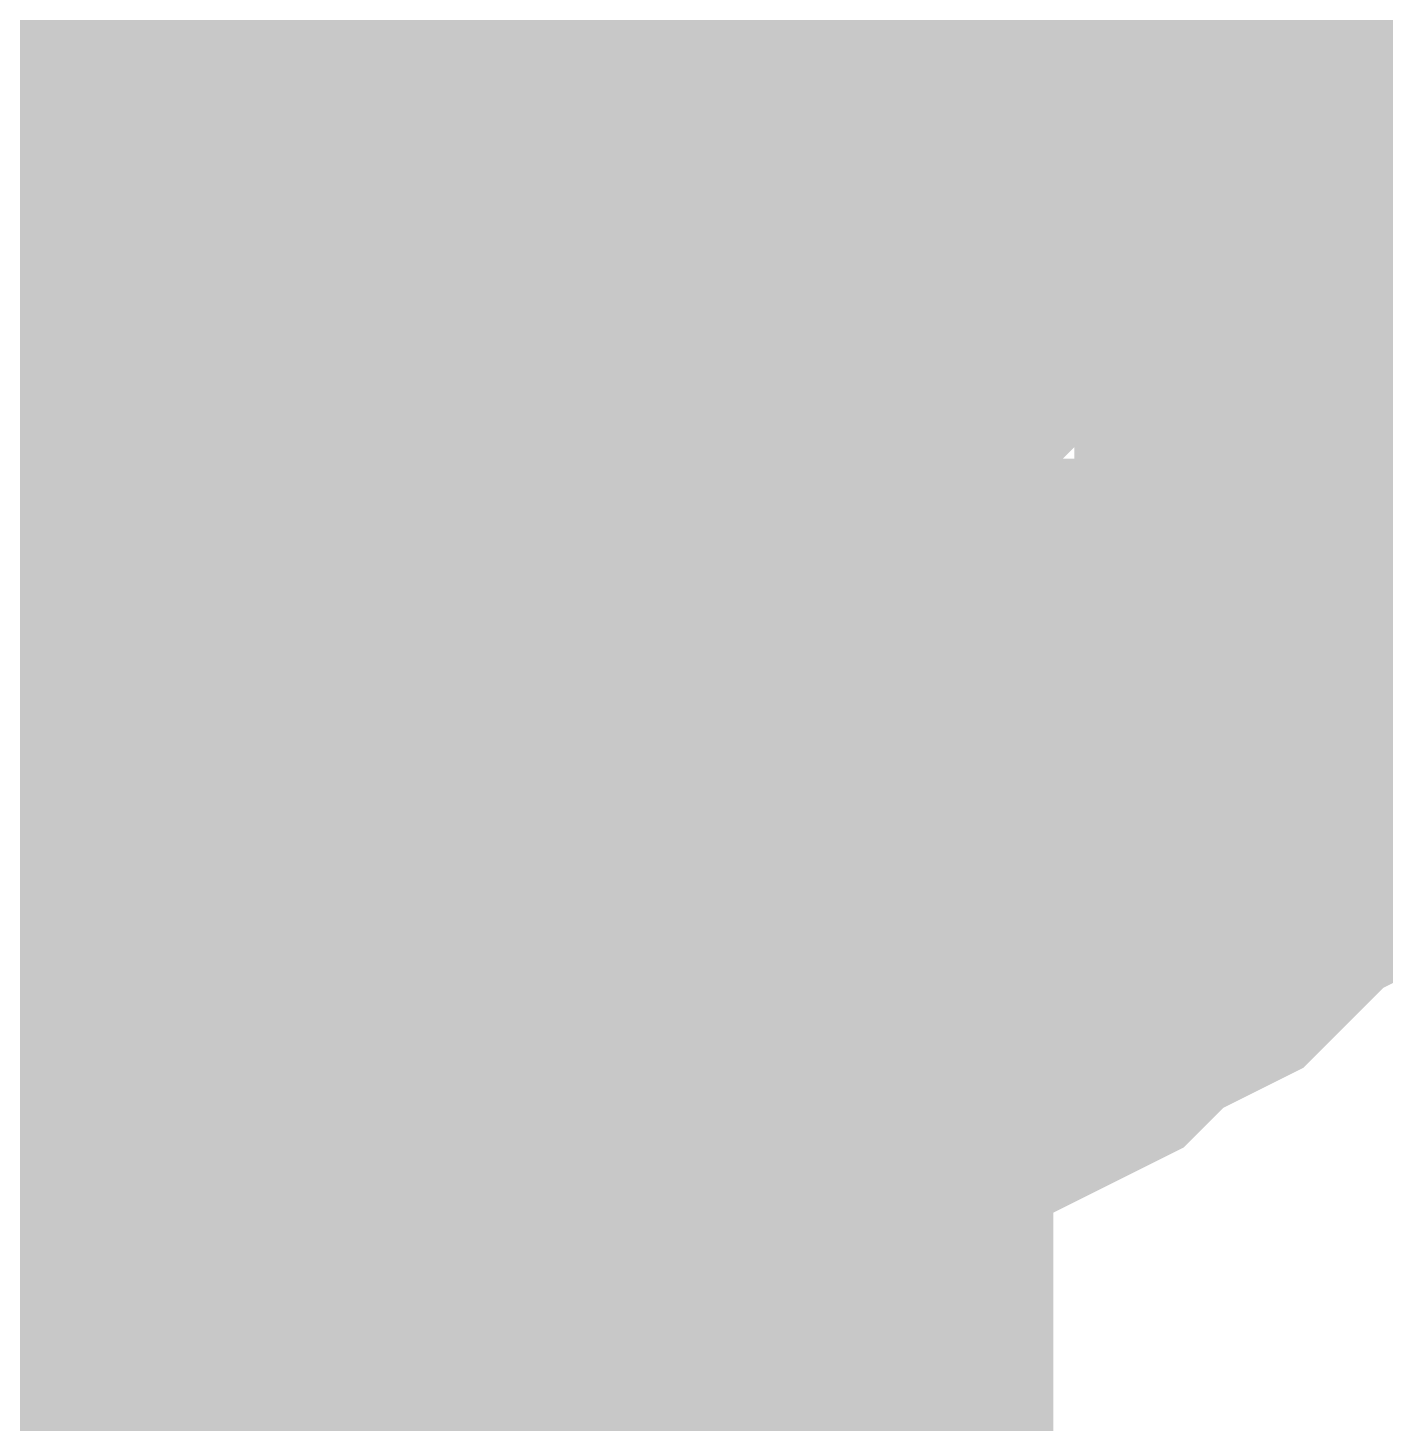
# Model space of a CAD drawing. Header units: inches. Extents: x 0 to 841, y 0 to 594.
# Drawn here: x 607.303 to 608.068, y 519.045 to 519.831 of the extents above; entities that cross this region are included whole.
import ezdxf

# ---------------------------------------------------------------- set-up
doc = ezdxf.new("R2010")
doc.units = ezdxf.units.IN
doc.layers.add('Sheet', color=255, linetype='Continuous')

msp = doc.modelspace()

# ---------------------------------------------------------------- linework, layer by layer
at = {"layer": 'Sheet'}
for points in [[(607.50617, 525.49955, 0.7493, 0.7493, 0), (607.50617, 519.99705, 0.7493, 0.7493, 0)], [(570.00163, 512.49569, 0.7493, 0.7493, 0), (587.49626, 512.49569, 0.7493, 0.7493, 0), (587.49626, 519.99705, 0.7493, 0.7493, 0), (607.50617, 519.99705, 0.7493, 0.7493, 0)], [(607.50617, 519.99705, 0.7493, 0.7493, 0), (607.50617, 514.49456, 0.7493, 0.7493, 0)], [(607.50617, 519.99705, 0.7493, 0.7493, 0), (607.50617, 519.99705, 0.7493, 0.7493, 0), (612.4918, 519.99705, 0.7493, 0.7493, 0)], [(607.50617, 514.98866, 0.29972, 0.29972, 0), (607.50617, 519.99705, 0.29972, 0.29972, 0)], [(608.00024, 519.99705, 0.29972, 0.29972, 0), (608.00024, 519.97459, 0.29972, 0.29972, 0), (608.00024, 519.95213, 0.29972, 0.29972, 0), (608.00024, 519.90721, 0.29972, 0.29972, 0), (608.00024, 519.88476, 0.29972, 0.29972, 0), (607.97778, 519.8623, 0.29972, 0.29972, 0), (607.97778, 519.83984, 0.29972, 0.29972, 0), (607.97778, 519.81738, 0.29972, 0.29972, 0), (607.95532, 519.79492, 0.29972, 0.29972, 0), (607.95532, 519.77246, 0.29972, 0.29972, 0), (607.93287, 519.75, 0.29972, 0.29972, 0), (607.93287, 519.72754, 0.29972, 0.29972, 0), (607.91041, 519.70508, 0.29972, 0.29972, 0), (607.91041, 519.68262, 0.29972, 0.29972, 0), (607.88795, 519.66016, 0.29972, 0.29972, 0), (607.86549, 519.6377, 0.29972, 0.29972, 0), (607.84304, 519.6377, 0.29972, 0.29972, 0), (607.84304, 519.61525, 0.29972, 0.29972, 0), (607.82058, 519.59279, 0.29972, 0.29972, 0), (607.79812, 519.57033, 0.29972, 0.29972, 0), (607.77566, 519.57033, 0.29972, 0.29972, 0), (607.7532, 519.54787, 0.29972, 0.29972, 0), (607.73075, 519.54787, 0.29972, 0.29972, 0), (607.70829, 519.52541, 0.29972, 0.29972, 0), (607.70829, 519.52541, 0.29972, 0.29972, 0), (607.68583, 519.50295, 0.29972, 0.29972, 0), (607.64092, 519.50295, 0.29972, 0.29972, 0), (607.61846, 519.50295, 0.29972, 0.29972, 0), (607.596, 519.48049, 0.29972, 0.29972, 0), (607.57354, 519.48049, 0.29972, 0.29972, 0), (607.55108, 519.48049, 0.29972, 0.29972, 0), (607.52863, 519.48049, 0.29972, 0.29972, 0), (607.50617, 519.48049, 0.29972, 0.29972, 0)], [(608.00024, 519.99705, 0.29972, 0.29972, 0), (608.00024, 519.97459, 0.29972, 0.29972, 0), (608.00024, 519.95213, 0.29972, 0.29972, 0), (608.00024, 519.90721, 0.29972, 0.29972, 0), (608.00024, 519.88476, 0.29972, 0.29972, 0), (607.97778, 519.8623, 0.29972, 0.29972, 0), (607.97778, 519.83984, 0.29972, 0.29972, 0), (607.97778, 519.81738, 0.29972, 0.29972, 0), (607.95532, 519.79492, 0.29972, 0.29972, 0), (607.95532, 519.77246, 0.29972, 0.29972, 0), (607.93287, 519.75, 0.29972, 0.29972, 0), (607.93287, 519.72754, 0.29972, 0.29972, 0), (607.91041, 519.70508, 0.29972, 0.29972, 0), (607.91041, 519.68262, 0.29972, 0.29972, 0), (607.88795, 519.66016, 0.29972, 0.29972, 0), (607.86549, 519.6377, 0.29972, 0.29972, 0), (607.84304, 519.6377, 0.29972, 0.29972, 0), (607.84304, 519.61525, 0.29972, 0.29972, 0), (607.82058, 519.59279, 0.29972, 0.29972, 0), (607.79812, 519.57033, 0.29972, 0.29972, 0), (607.77566, 519.57033, 0.29972, 0.29972, 0), (607.7532, 519.54787, 0.29972, 0.29972, 0), (607.73075, 519.54787, 0.29972, 0.29972, 0), (607.70829, 519.52541, 0.29972, 0.29972, 0), (607.70829, 519.52541, 0.29972, 0.29972, 0), (607.68583, 519.50295, 0.29972, 0.29972, 0), (607.64092, 519.50295, 0.29972, 0.29972, 0), (607.61846, 519.50295, 0.29972, 0.29972, 0), (607.596, 519.48049, 0.29972, 0.29972, 0), (607.57354, 519.48049, 0.29972, 0.29972, 0), (607.55108, 519.48049, 0.29972, 0.29972, 0), (607.52863, 519.48049, 0.29972, 0.29972, 0), (607.50617, 519.48049, 0.29972, 0.29972, 0)], [(608.00024, 519.99705, 0.29972, 0.29972, 0), (608.00024, 519.97459, 0.29972, 0.29972, 0), (608.00024, 519.95213, 0.29972, 0.29972, 0), (608.00024, 519.90721, 0.29972, 0.29972, 0), (608.00024, 519.88476, 0.29972, 0.29972, 0), (607.97778, 519.8623, 0.29972, 0.29972, 0), (607.97778, 519.83984, 0.29972, 0.29972, 0), (607.97778, 519.81738, 0.29972, 0.29972, 0), (607.95532, 519.79492, 0.29972, 0.29972, 0), (607.95532, 519.77246, 0.29972, 0.29972, 0), (607.93287, 519.75, 0.29972, 0.29972, 0), (607.93287, 519.72754, 0.29972, 0.29972, 0), (607.91041, 519.70508, 0.29972, 0.29972, 0), (607.91041, 519.68262, 0.29972, 0.29972, 0), (607.88795, 519.66016, 0.29972, 0.29972, 0), (607.86549, 519.6377, 0.29972, 0.29972, 0), (607.84304, 519.6377, 0.29972, 0.29972, 0), (607.84304, 519.61525, 0.29972, 0.29972, 0), (607.82058, 519.59279, 0.29972, 0.29972, 0), (607.79812, 519.57033, 0.29972, 0.29972, 0), (607.77566, 519.57033, 0.29972, 0.29972, 0), (607.7532, 519.54787, 0.29972, 0.29972, 0), (607.73075, 519.54787, 0.29972, 0.29972, 0), (607.70829, 519.52541, 0.29972, 0.29972, 0), (607.70829, 519.52541, 0.29972, 0.29972, 0), (607.68583, 519.50295, 0.29972, 0.29972, 0), (607.64092, 519.50295, 0.29972, 0.29972, 0), (607.61846, 519.50295, 0.29972, 0.29972, 0), (607.596, 519.48049, 0.29972, 0.29972, 0), (607.57354, 519.48049, 0.29972, 0.29972, 0), (607.55108, 519.48049, 0.29972, 0.29972, 0), (607.52863, 519.48049, 0.29972, 0.29972, 0), (607.50617, 519.48049, 0.29972, 0.29972, 0)], [(608.00024, 519.99705, 0.29972, 0.29972, 0), (608.00024, 519.97459, 0.29972, 0.29972, 0), (608.00024, 519.95213, 0.29972, 0.29972, 0), (608.00024, 519.90721, 0.29972, 0.29972, 0), (608.00024, 519.88476, 0.29972, 0.29972, 0), (607.97778, 519.8623, 0.29972, 0.29972, 0), (607.97778, 519.83984, 0.29972, 0.29972, 0), (607.97778, 519.81738, 0.29972, 0.29972, 0), (607.95532, 519.79492, 0.29972, 0.29972, 0), (607.95532, 519.77246, 0.29972, 0.29972, 0), (607.93287, 519.75, 0.29972, 0.29972, 0), (607.93287, 519.72754, 0.29972, 0.29972, 0), (607.91041, 519.70508, 0.29972, 0.29972, 0), (607.91041, 519.68262, 0.29972, 0.29972, 0), (607.88795, 519.66016, 0.29972, 0.29972, 0), (607.86549, 519.6377, 0.29972, 0.29972, 0), (607.84304, 519.6377, 0.29972, 0.29972, 0), (607.84304, 519.61525, 0.29972, 0.29972, 0), (607.82058, 519.59279, 0.29972, 0.29972, 0), (607.79812, 519.57033, 0.29972, 0.29972, 0), (607.77566, 519.57033, 0.29972, 0.29972, 0), (607.7532, 519.54787, 0.29972, 0.29972, 0), (607.73075, 519.54787, 0.29972, 0.29972, 0), (607.70829, 519.52541, 0.29972, 0.29972, 0), (607.70829, 519.52541, 0.29972, 0.29972, 0), (607.68583, 519.50295, 0.29972, 0.29972, 0), (607.64092, 519.50295, 0.29972, 0.29972, 0), (607.61846, 519.50295, 0.29972, 0.29972, 0), (607.596, 519.48049, 0.29972, 0.29972, 0), (607.57354, 519.48049, 0.29972, 0.29972, 0), (607.55108, 519.48049, 0.29972, 0.29972, 0), (607.52863, 519.48049, 0.29972, 0.29972, 0), (607.50617, 519.48049, 0.29972, 0.29972, 0)], [(608.00024, 519.88476, 0.09906, 0.09906, 0), (607.97778, 519.8623, 0.09906, 0.09906, 0), (607.97778, 519.83984, 0.09906, 0.09906, 0), (607.97778, 519.81738, 0.09906, 0.09906, 0), (607.95532, 519.79492, 0.09906, 0.09906, 0), (607.95532, 519.77246, 0.09906, 0.09906, 0), (607.93287, 519.75, 0.09906, 0.09906, 0), (607.93287, 519.72754, 0.09906, 0.09906, 0), (607.91041, 519.70508, 0.09906, 0.09906, 0), (607.91041, 519.68262, 0.09906, 0.09906, 0), (607.88795, 519.66016, 0.09906, 0.09906, 0), (607.86549, 519.6377, 0.09906, 0.09906, 0), (607.84304, 519.6377, 0.09906, 0.09906, 0), (607.84304, 519.61525, 0.09906, 0.09906, 0), (607.82058, 519.59279, 0.09906, 0.09906, 0), (607.79812, 519.57033, 0.09906, 0.09906, 0), (607.77566, 519.57033, 0.09906, 0.09906, 0), (607.7532, 519.54787, 0.09906, 0.09906, 0), (607.73075, 519.54787, 0.09906, 0.09906, 0), (607.70829, 519.52541, 0.09906, 0.09906, 0), (607.70829, 519.52541, 0.09906, 0.09906, 0), (607.68583, 519.50295, 0.09906, 0.09906, 0), (607.64092, 519.50295, 0.09906, 0.09906, 0), (607.61846, 519.50295, 0.09906, 0.09906, 0), (607.596, 519.48049, 0.09906, 0.09906, 0), (607.57354, 519.48049, 0.09906, 0.09906, 0), (607.55108, 519.48049, 0.09906, 0.09906, 0), (607.52863, 519.48049, 0.09906, 0.09906, 0), (607.50617, 519.48049, 0.09906, 0.09906, 0)], [(608.00024, 519.88476, 0.09906, 0.09906, 0), (607.97778, 519.8623, 0.09906, 0.09906, 0), (607.97778, 519.83984, 0.09906, 0.09906, 0), (607.97778, 519.81738, 0.09906, 0.09906, 0), (607.95532, 519.79492, 0.09906, 0.09906, 0), (607.95532, 519.77246, 0.09906, 0.09906, 0), (607.93287, 519.75, 0.09906, 0.09906, 0), (607.93287, 519.72754, 0.09906, 0.09906, 0), (607.91041, 519.70508, 0.09906, 0.09906, 0), (607.91041, 519.68262, 0.09906, 0.09906, 0), (607.88795, 519.66016, 0.09906, 0.09906, 0), (607.86549, 519.6377, 0.09906, 0.09906, 0), (607.84304, 519.6377, 0.09906, 0.09906, 0), (607.84304, 519.61525, 0.09906, 0.09906, 0), (607.82058, 519.59279, 0.09906, 0.09906, 0), (607.79812, 519.57033, 0.09906, 0.09906, 0), (607.77566, 519.57033, 0.09906, 0.09906, 0), (607.7532, 519.54787, 0.09906, 0.09906, 0), (607.73075, 519.54787, 0.09906, 0.09906, 0), (607.70829, 519.52541, 0.09906, 0.09906, 0), (607.70829, 519.52541, 0.09906, 0.09906, 0), (607.68583, 519.50295, 0.09906, 0.09906, 0), (607.64092, 519.50295, 0.09906, 0.09906, 0), (607.61846, 519.50295, 0.09906, 0.09906, 0), (607.596, 519.48049, 0.09906, 0.09906, 0), (607.57354, 519.48049, 0.09906, 0.09906, 0), (607.55108, 519.48049, 0.09906, 0.09906, 0), (607.52863, 519.48049, 0.09906, 0.09906, 0), (607.50617, 519.48049, 0.09906, 0.09906, 0)], [(608.00024, 519.88476, 0.09906, 0.09906, 0), (607.97778, 519.8623, 0.09906, 0.09906, 0), (607.97778, 519.83984, 0.09906, 0.09906, 0), (607.97778, 519.81738, 0.09906, 0.09906, 0), (607.95532, 519.79492, 0.09906, 0.09906, 0), (607.95532, 519.77246, 0.09906, 0.09906, 0), (607.93287, 519.75, 0.09906, 0.09906, 0), (607.93287, 519.72754, 0.09906, 0.09906, 0), (607.91041, 519.70508, 0.09906, 0.09906, 0), (607.91041, 519.68262, 0.09906, 0.09906, 0), (607.88795, 519.66016, 0.09906, 0.09906, 0), (607.86549, 519.6377, 0.09906, 0.09906, 0), (607.84304, 519.6377, 0.09906, 0.09906, 0), (607.84304, 519.61525, 0.09906, 0.09906, 0), (607.82058, 519.59279, 0.09906, 0.09906, 0), (607.79812, 519.57033, 0.09906, 0.09906, 0), (607.77566, 519.57033, 0.09906, 0.09906, 0), (607.7532, 519.54787, 0.09906, 0.09906, 0), (607.73075, 519.54787, 0.09906, 0.09906, 0), (607.70829, 519.52541, 0.09906, 0.09906, 0), (607.70829, 519.52541, 0.09906, 0.09906, 0), (607.68583, 519.50295, 0.09906, 0.09906, 0), (607.64092, 519.50295, 0.09906, 0.09906, 0), (607.61846, 519.50295, 0.09906, 0.09906, 0), (607.596, 519.48049, 0.09906, 0.09906, 0), (607.57354, 519.48049, 0.09906, 0.09906, 0), (607.55108, 519.48049, 0.09906, 0.09906, 0), (607.52863, 519.48049, 0.09906, 0.09906, 0), (607.50617, 519.48049, 0.09906, 0.09906, 0)], [(608.00024, 519.88476, 0.09906, 0.09906, 0), (607.97778, 519.8623, 0.09906, 0.09906, 0), (607.97778, 519.83984, 0.09906, 0.09906, 0), (607.97778, 519.81738, 0.09906, 0.09906, 0), (607.95532, 519.79492, 0.09906, 0.09906, 0), (607.95532, 519.77246, 0.09906, 0.09906, 0), (607.93287, 519.75, 0.09906, 0.09906, 0), (607.93287, 519.72754, 0.09906, 0.09906, 0), (607.91041, 519.70508, 0.09906, 0.09906, 0), (607.91041, 519.68262, 0.09906, 0.09906, 0), (607.88795, 519.66016, 0.09906, 0.09906, 0), (607.86549, 519.6377, 0.09906, 0.09906, 0), (607.84304, 519.6377, 0.09906, 0.09906, 0), (607.84304, 519.61525, 0.09906, 0.09906, 0), (607.82058, 519.59279, 0.09906, 0.09906, 0), (607.79812, 519.57033, 0.09906, 0.09906, 0), (607.77566, 519.57033, 0.09906, 0.09906, 0), (607.7532, 519.54787, 0.09906, 0.09906, 0), (607.73075, 519.54787, 0.09906, 0.09906, 0), (607.70829, 519.52541, 0.09906, 0.09906, 0), (607.70829, 519.52541, 0.09906, 0.09906, 0), (607.68583, 519.50295, 0.09906, 0.09906, 0), (607.64092, 519.50295, 0.09906, 0.09906, 0), (607.61846, 519.50295, 0.09906, 0.09906, 0), (607.596, 519.48049, 0.09906, 0.09906, 0), (607.57354, 519.48049, 0.09906, 0.09906, 0), (607.55108, 519.48049, 0.09906, 0.09906, 0), (607.52863, 519.48049, 0.09906, 0.09906, 0), (607.50617, 519.48049, 0.09906, 0.09906, 0)], [(608.22482, 519.72754, 0.29972, 0.29972, 0), (608.20236, 519.70508, 0.29972, 0.29972, 0), (608.20236, 519.66016, 0.29972, 0.29972, 0), (608.1799, 519.6377, 0.29972, 0.29972, 0), (608.15744, 519.59279, 0.29972, 0.29972, 0), (608.13499, 519.57033, 0.29972, 0.29972, 0), (608.11253, 519.54787, 0.29972, 0.29972, 0), (608.09007, 519.50295, 0.29972, 0.29972, 0), (608.06761, 519.48049, 0.29972, 0.29972, 0), (608.04516, 519.45803, 0.29972, 0.29972, 0), (608.0227, 519.43557, 0.29972, 0.29972, 0), (607.97778, 519.41311, 0.29972, 0.29972, 0), (607.95532, 519.39065, 0.29972, 0.29972, 0), (607.93287, 519.36819, 0.29972, 0.29972, 0), (607.88795, 519.34574, 0.29972, 0.29972, 0), (607.86549, 519.32328, 0.29972, 0.29972, 0), (607.82058, 519.30082, 0.29972, 0.29972, 0), (607.79812, 519.30082, 0.29972, 0.29972, 0), (607.7532, 519.27836, 0.29972, 0.29972, 0), (607.73075, 519.27836, 0.29972, 0.29972, 0), (607.68583, 519.2559, 0.29972, 0.29972, 0), (607.66337, 519.2559, 0.29972, 0.29972, 0), (607.61846, 519.23344, 0.29972, 0.29972, 0), (607.57354, 519.23344, 0.29972, 0.29972, 0), (607.55108, 519.23344, 0.29972, 0.29972, 0), (607.50617, 519.23344, 0.29972, 0.29972, 0)], [(608.22482, 519.72754, 0.29972, 0.29972, 0), (608.20236, 519.70508, 0.29972, 0.29972, 0), (608.20236, 519.66016, 0.29972, 0.29972, 0), (608.1799, 519.6377, 0.29972, 0.29972, 0), (608.15744, 519.59279, 0.29972, 0.29972, 0), (608.13499, 519.57033, 0.29972, 0.29972, 0), (608.11253, 519.54787, 0.29972, 0.29972, 0), (608.09007, 519.50295, 0.29972, 0.29972, 0), (608.06761, 519.48049, 0.29972, 0.29972, 0), (608.04516, 519.45803, 0.29972, 0.29972, 0), (608.0227, 519.43557, 0.29972, 0.29972, 0), (607.97778, 519.41311, 0.29972, 0.29972, 0), (607.95532, 519.39065, 0.29972, 0.29972, 0), (607.93287, 519.36819, 0.29972, 0.29972, 0), (607.88795, 519.34574, 0.29972, 0.29972, 0), (607.86549, 519.32328, 0.29972, 0.29972, 0), (607.82058, 519.30082, 0.29972, 0.29972, 0), (607.79812, 519.30082, 0.29972, 0.29972, 0), (607.7532, 519.27836, 0.29972, 0.29972, 0), (607.73075, 519.27836, 0.29972, 0.29972, 0), (607.68583, 519.2559, 0.29972, 0.29972, 0), (607.66337, 519.2559, 0.29972, 0.29972, 0), (607.61846, 519.23344, 0.29972, 0.29972, 0), (607.57354, 519.23344, 0.29972, 0.29972, 0), (607.55108, 519.23344, 0.29972, 0.29972, 0), (607.50617, 519.23344, 0.29972, 0.29972, 0)], [(608.22482, 519.72754, 0.29972, 0.29972, 0), (608.20236, 519.70508, 0.29972, 0.29972, 0), (608.20236, 519.66016, 0.29972, 0.29972, 0), (608.1799, 519.6377, 0.29972, 0.29972, 0), (608.15744, 519.59279, 0.29972, 0.29972, 0), (608.13499, 519.57033, 0.29972, 0.29972, 0), (608.11253, 519.54787, 0.29972, 0.29972, 0), (608.09007, 519.50295, 0.29972, 0.29972, 0), (608.06761, 519.48049, 0.29972, 0.29972, 0), (608.04516, 519.45803, 0.29972, 0.29972, 0), (608.0227, 519.43557, 0.29972, 0.29972, 0), (607.97778, 519.41311, 0.29972, 0.29972, 0), (607.95532, 519.39065, 0.29972, 0.29972, 0), (607.93287, 519.36819, 0.29972, 0.29972, 0), (607.88795, 519.34574, 0.29972, 0.29972, 0), (607.86549, 519.32328, 0.29972, 0.29972, 0), (607.82058, 519.30082, 0.29972, 0.29972, 0), (607.79812, 519.30082, 0.29972, 0.29972, 0), (607.7532, 519.27836, 0.29972, 0.29972, 0), (607.73075, 519.27836, 0.29972, 0.29972, 0), (607.68583, 519.2559, 0.29972, 0.29972, 0), (607.66337, 519.2559, 0.29972, 0.29972, 0), (607.61846, 519.23344, 0.29972, 0.29972, 0), (607.57354, 519.23344, 0.29972, 0.29972, 0), (607.55108, 519.23344, 0.29972, 0.29972, 0), (607.50617, 519.23344, 0.29972, 0.29972, 0)], [(608.22482, 519.72754, 0.29972, 0.29972, 0), (608.20236, 519.70508, 0.29972, 0.29972, 0), (608.20236, 519.66016, 0.29972, 0.29972, 0), (608.1799, 519.6377, 0.29972, 0.29972, 0), (608.15744, 519.59279, 0.29972, 0.29972, 0), (608.13499, 519.57033, 0.29972, 0.29972, 0), (608.11253, 519.54787, 0.29972, 0.29972, 0), (608.09007, 519.50295, 0.29972, 0.29972, 0), (608.06761, 519.48049, 0.29972, 0.29972, 0), (608.04516, 519.45803, 0.29972, 0.29972, 0), (608.0227, 519.43557, 0.29972, 0.29972, 0), (607.97778, 519.41311, 0.29972, 0.29972, 0), (607.95532, 519.39065, 0.29972, 0.29972, 0), (607.93287, 519.36819, 0.29972, 0.29972, 0), (607.88795, 519.34574, 0.29972, 0.29972, 0), (607.86549, 519.32328, 0.29972, 0.29972, 0), (607.82058, 519.30082, 0.29972, 0.29972, 0), (607.79812, 519.30082, 0.29972, 0.29972, 0), (607.7532, 519.27836, 0.29972, 0.29972, 0), (607.73075, 519.27836, 0.29972, 0.29972, 0), (607.68583, 519.2559, 0.29972, 0.29972, 0), (607.66337, 519.2559, 0.29972, 0.29972, 0), (607.61846, 519.23344, 0.29972, 0.29972, 0), (607.57354, 519.23344, 0.29972, 0.29972, 0), (607.55108, 519.23344, 0.29972, 0.29972, 0), (607.50617, 519.23344, 0.29972, 0.29972, 0)], [(608.22482, 519.72754, 0.29972, 0.29972, 0), (608.20236, 519.70508, 0.29972, 0.29972, 0), (608.20236, 519.66016, 0.29972, 0.29972, 0), (608.1799, 519.6377, 0.29972, 0.29972, 0), (608.15744, 519.59279, 0.29972, 0.29972, 0), (608.13499, 519.57033, 0.29972, 0.29972, 0), (608.11253, 519.54787, 0.29972, 0.29972, 0), (608.09007, 519.50295, 0.29972, 0.29972, 0), (608.06761, 519.48049, 0.29972, 0.29972, 0), (608.04516, 519.45803, 0.29972, 0.29972, 0), (608.0227, 519.43557, 0.29972, 0.29972, 0), (607.97778, 519.41311, 0.29972, 0.29972, 0), (607.95532, 519.39065, 0.29972, 0.29972, 0), (607.93287, 519.36819, 0.29972, 0.29972, 0), (607.88795, 519.34574, 0.29972, 0.29972, 0), (607.86549, 519.32328, 0.29972, 0.29972, 0), (607.82058, 519.30082, 0.29972, 0.29972, 0), (607.79812, 519.30082, 0.29972, 0.29972, 0), (607.7532, 519.27836, 0.29972, 0.29972, 0), (607.73075, 519.27836, 0.29972, 0.29972, 0), (607.68583, 519.2559, 0.29972, 0.29972, 0), (607.66337, 519.2559, 0.29972, 0.29972, 0), (607.61846, 519.23344, 0.29972, 0.29972, 0), (607.57354, 519.23344, 0.29972, 0.29972, 0), (607.55108, 519.23344, 0.29972, 0.29972, 0), (607.50617, 519.23344, 0.29972, 0.29972, 0)], [(608.22482, 519.72754, 0.29972, 0.29972, 0), (608.20236, 519.70508, 0.29972, 0.29972, 0), (608.20236, 519.66016, 0.29972, 0.29972, 0), (608.1799, 519.6377, 0.29972, 0.29972, 0), (608.15744, 519.59279, 0.29972, 0.29972, 0), (608.13499, 519.57033, 0.29972, 0.29972, 0), (608.11253, 519.54787, 0.29972, 0.29972, 0), (608.09007, 519.50295, 0.29972, 0.29972, 0), (608.06761, 519.48049, 0.29972, 0.29972, 0), (608.04516, 519.45803, 0.29972, 0.29972, 0), (608.0227, 519.43557, 0.29972, 0.29972, 0), (607.97778, 519.41311, 0.29972, 0.29972, 0), (607.95532, 519.39065, 0.29972, 0.29972, 0), (607.93287, 519.36819, 0.29972, 0.29972, 0), (607.88795, 519.34574, 0.29972, 0.29972, 0), (607.86549, 519.32328, 0.29972, 0.29972, 0), (607.82058, 519.30082, 0.29972, 0.29972, 0), (607.79812, 519.30082, 0.29972, 0.29972, 0), (607.7532, 519.27836, 0.29972, 0.29972, 0), (607.73075, 519.27836, 0.29972, 0.29972, 0), (607.68583, 519.2559, 0.29972, 0.29972, 0), (607.66337, 519.2559, 0.29972, 0.29972, 0), (607.61846, 519.23344, 0.29972, 0.29972, 0), (607.57354, 519.23344, 0.29972, 0.29972, 0), (607.55108, 519.23344, 0.29972, 0.29972, 0), (607.50617, 519.23344, 0.29972, 0.29972, 0)], [(607.50617, 519.48049, 0.29972, 0.29972, 0), (607.48371, 519.48049, 0.29972, 0.29972, 0), (607.46125, 519.48049, 0.29972, 0.29972, 0), (607.41634, 519.48049, 0.29972, 0.29972, 0), (607.39388, 519.48049, 0.29972, 0.29972, 0), (607.37142, 519.50295, 0.29972, 0.29972, 0), (607.34896, 519.50295, 0.29972, 0.29972, 0), (607.32651, 519.50295, 0.29972, 0.29972, 0), (607.30405, 519.52541, 0.29972, 0.29972, 0), (607.28159, 519.52541, 0.29972, 0.29972, 0), (607.25913, 519.54787, 0.29972, 0.29972, 0), (607.23667, 519.54787, 0.29972, 0.29972, 0), (607.21422, 519.57033, 0.29972, 0.29972, 0), (607.19176, 519.57033, 0.29972, 0.29972, 0), (607.1693, 519.59279, 0.29972, 0.29972, 0), (607.14684, 519.61525, 0.29972, 0.29972, 0)], [(607.50617, 519.48049, 0.29972, 0.29972, 0), (607.48371, 519.48049, 0.29972, 0.29972, 0), (607.46125, 519.48049, 0.29972, 0.29972, 0), (607.41634, 519.48049, 0.29972, 0.29972, 0), (607.39388, 519.48049, 0.29972, 0.29972, 0), (607.37142, 519.50295, 0.29972, 0.29972, 0), (607.34896, 519.50295, 0.29972, 0.29972, 0), (607.32651, 519.50295, 0.29972, 0.29972, 0), (607.30405, 519.52541, 0.29972, 0.29972, 0), (607.28159, 519.52541, 0.29972, 0.29972, 0), (607.25913, 519.54787, 0.29972, 0.29972, 0), (607.23667, 519.54787, 0.29972, 0.29972, 0), (607.21422, 519.57033, 0.29972, 0.29972, 0), (607.19176, 519.57033, 0.29972, 0.29972, 0), (607.1693, 519.59279, 0.29972, 0.29972, 0), (607.14684, 519.61525, 0.29972, 0.29972, 0)], [(607.50617, 519.48049, 0.29972, 0.29972, 0), (607.48371, 519.48049, 0.29972, 0.29972, 0), (607.46125, 519.48049, 0.29972, 0.29972, 0), (607.41634, 519.48049, 0.29972, 0.29972, 0), (607.39388, 519.48049, 0.29972, 0.29972, 0), (607.37142, 519.50295, 0.29972, 0.29972, 0), (607.34896, 519.50295, 0.29972, 0.29972, 0), (607.32651, 519.50295, 0.29972, 0.29972, 0), (607.30405, 519.52541, 0.29972, 0.29972, 0), (607.28159, 519.52541, 0.29972, 0.29972, 0), (607.25913, 519.54787, 0.29972, 0.29972, 0), (607.23667, 519.54787, 0.29972, 0.29972, 0), (607.21422, 519.57033, 0.29972, 0.29972, 0), (607.19176, 519.57033, 0.29972, 0.29972, 0), (607.1693, 519.59279, 0.29972, 0.29972, 0), (607.14684, 519.61525, 0.29972, 0.29972, 0)], [(607.50617, 519.48049, 0.29972, 0.29972, 0), (607.48371, 519.48049, 0.29972, 0.29972, 0), (607.46125, 519.48049, 0.29972, 0.29972, 0), (607.41634, 519.48049, 0.29972, 0.29972, 0), (607.39388, 519.48049, 0.29972, 0.29972, 0), (607.37142, 519.50295, 0.29972, 0.29972, 0), (607.34896, 519.50295, 0.29972, 0.29972, 0), (607.32651, 519.50295, 0.29972, 0.29972, 0), (607.30405, 519.52541, 0.29972, 0.29972, 0), (607.28159, 519.52541, 0.29972, 0.29972, 0), (607.25913, 519.54787, 0.29972, 0.29972, 0), (607.23667, 519.54787, 0.29972, 0.29972, 0), (607.21422, 519.57033, 0.29972, 0.29972, 0), (607.19176, 519.57033, 0.29972, 0.29972, 0), (607.1693, 519.59279, 0.29972, 0.29972, 0), (607.14684, 519.61525, 0.29972, 0.29972, 0)], [(608.13499, 519.57033, 0.09906, 0.09906, 0), (608.11253, 519.54787, 0.09906, 0.09906, 0), (608.09007, 519.50295, 0.09906, 0.09906, 0), (608.06761, 519.48049, 0.09906, 0.09906, 0), (608.04516, 519.45803, 0.09906, 0.09906, 0), (608.0227, 519.43557, 0.09906, 0.09906, 0), (607.97778, 519.41311, 0.09906, 0.09906, 0), (607.95532, 519.39065, 0.09906, 0.09906, 0), (607.93287, 519.36819, 0.09906, 0.09906, 0), (607.88795, 519.34574, 0.09906, 0.09906, 0), (607.86549, 519.32328, 0.09906, 0.09906, 0), (607.82058, 519.30082, 0.09906, 0.09906, 0), (607.79812, 519.30082, 0.09906, 0.09906, 0), (607.7532, 519.27836, 0.09906, 0.09906, 0), (607.73075, 519.27836, 0.09906, 0.09906, 0), (607.68583, 519.2559, 0.09906, 0.09906, 0), (607.66337, 519.2559, 0.09906, 0.09906, 0), (607.61846, 519.23344, 0.09906, 0.09906, 0), (607.57354, 519.23344, 0.09906, 0.09906, 0), (607.55108, 519.23344, 0.09906, 0.09906, 0), (607.50617, 519.23344, 0.09906, 0.09906, 0)], [(608.13499, 519.57033, 0.09906, 0.09906, 0), (608.11253, 519.54787, 0.09906, 0.09906, 0), (608.09007, 519.50295, 0.09906, 0.09906, 0), (608.06761, 519.48049, 0.09906, 0.09906, 0), (608.04516, 519.45803, 0.09906, 0.09906, 0), (608.0227, 519.43557, 0.09906, 0.09906, 0), (607.97778, 519.41311, 0.09906, 0.09906, 0), (607.95532, 519.39065, 0.09906, 0.09906, 0), (607.93287, 519.36819, 0.09906, 0.09906, 0), (607.88795, 519.34574, 0.09906, 0.09906, 0), (607.86549, 519.32328, 0.09906, 0.09906, 0), (607.82058, 519.30082, 0.09906, 0.09906, 0), (607.79812, 519.30082, 0.09906, 0.09906, 0), (607.7532, 519.27836, 0.09906, 0.09906, 0), (607.73075, 519.27836, 0.09906, 0.09906, 0), (607.68583, 519.2559, 0.09906, 0.09906, 0), (607.66337, 519.2559, 0.09906, 0.09906, 0), (607.61846, 519.23344, 0.09906, 0.09906, 0), (607.57354, 519.23344, 0.09906, 0.09906, 0), (607.55108, 519.23344, 0.09906, 0.09906, 0), (607.50617, 519.23344, 0.09906, 0.09906, 0)], [(608.13499, 519.57033, 0.09906, 0.09906, 0), (608.11253, 519.54787, 0.09906, 0.09906, 0), (608.09007, 519.50295, 0.09906, 0.09906, 0), (608.06761, 519.48049, 0.09906, 0.09906, 0), (608.04516, 519.45803, 0.09906, 0.09906, 0), (608.0227, 519.43557, 0.09906, 0.09906, 0), (607.97778, 519.41311, 0.09906, 0.09906, 0), (607.95532, 519.39065, 0.09906, 0.09906, 0), (607.93287, 519.36819, 0.09906, 0.09906, 0), (607.88795, 519.34574, 0.09906, 0.09906, 0), (607.86549, 519.32328, 0.09906, 0.09906, 0), (607.82058, 519.30082, 0.09906, 0.09906, 0), (607.79812, 519.30082, 0.09906, 0.09906, 0), (607.7532, 519.27836, 0.09906, 0.09906, 0), (607.73075, 519.27836, 0.09906, 0.09906, 0), (607.68583, 519.2559, 0.09906, 0.09906, 0), (607.66337, 519.2559, 0.09906, 0.09906, 0), (607.61846, 519.23344, 0.09906, 0.09906, 0), (607.57354, 519.23344, 0.09906, 0.09906, 0), (607.55108, 519.23344, 0.09906, 0.09906, 0), (607.50617, 519.23344, 0.09906, 0.09906, 0)], [(608.13499, 519.57033, 0.09906, 0.09906, 0), (608.11253, 519.54787, 0.09906, 0.09906, 0), (608.09007, 519.50295, 0.09906, 0.09906, 0), (608.06761, 519.48049, 0.09906, 0.09906, 0), (608.04516, 519.45803, 0.09906, 0.09906, 0), (608.0227, 519.43557, 0.09906, 0.09906, 0), (607.97778, 519.41311, 0.09906, 0.09906, 0), (607.95532, 519.39065, 0.09906, 0.09906, 0), (607.93287, 519.36819, 0.09906, 0.09906, 0), (607.88795, 519.34574, 0.09906, 0.09906, 0), (607.86549, 519.32328, 0.09906, 0.09906, 0), (607.82058, 519.30082, 0.09906, 0.09906, 0), (607.79812, 519.30082, 0.09906, 0.09906, 0), (607.7532, 519.27836, 0.09906, 0.09906, 0), (607.73075, 519.27836, 0.09906, 0.09906, 0), (607.68583, 519.2559, 0.09906, 0.09906, 0), (607.66337, 519.2559, 0.09906, 0.09906, 0), (607.61846, 519.23344, 0.09906, 0.09906, 0), (607.57354, 519.23344, 0.09906, 0.09906, 0), (607.55108, 519.23344, 0.09906, 0.09906, 0), (607.50617, 519.23344, 0.09906, 0.09906, 0)], [(608.13499, 519.57033, 0.09906, 0.09906, 0), (608.11253, 519.54787, 0.09906, 0.09906, 0), (608.09007, 519.50295, 0.09906, 0.09906, 0), (608.06761, 519.48049, 0.09906, 0.09906, 0), (608.04516, 519.45803, 0.09906, 0.09906, 0), (608.0227, 519.43557, 0.09906, 0.09906, 0), (607.97778, 519.41311, 0.09906, 0.09906, 0), (607.95532, 519.39065, 0.09906, 0.09906, 0), (607.93287, 519.36819, 0.09906, 0.09906, 0), (607.88795, 519.34574, 0.09906, 0.09906, 0), (607.86549, 519.32328, 0.09906, 0.09906, 0), (607.82058, 519.30082, 0.09906, 0.09906, 0), (607.79812, 519.30082, 0.09906, 0.09906, 0), (607.7532, 519.27836, 0.09906, 0.09906, 0), (607.73075, 519.27836, 0.09906, 0.09906, 0), (607.68583, 519.2559, 0.09906, 0.09906, 0), (607.66337, 519.2559, 0.09906, 0.09906, 0), (607.61846, 519.23344, 0.09906, 0.09906, 0), (607.57354, 519.23344, 0.09906, 0.09906, 0), (607.55108, 519.23344, 0.09906, 0.09906, 0), (607.50617, 519.23344, 0.09906, 0.09906, 0)], [(608.13499, 519.57033, 0.09906, 0.09906, 0), (608.11253, 519.54787, 0.09906, 0.09906, 0), (608.09007, 519.50295, 0.09906, 0.09906, 0), (608.06761, 519.48049, 0.09906, 0.09906, 0), (608.04516, 519.45803, 0.09906, 0.09906, 0), (608.0227, 519.43557, 0.09906, 0.09906, 0), (607.97778, 519.41311, 0.09906, 0.09906, 0), (607.95532, 519.39065, 0.09906, 0.09906, 0), (607.93287, 519.36819, 0.09906, 0.09906, 0), (607.88795, 519.34574, 0.09906, 0.09906, 0), (607.86549, 519.32328, 0.09906, 0.09906, 0), (607.82058, 519.30082, 0.09906, 0.09906, 0), (607.79812, 519.30082, 0.09906, 0.09906, 0), (607.7532, 519.27836, 0.09906, 0.09906, 0), (607.73075, 519.27836, 0.09906, 0.09906, 0), (607.68583, 519.2559, 0.09906, 0.09906, 0), (607.66337, 519.2559, 0.09906, 0.09906, 0), (607.61846, 519.23344, 0.09906, 0.09906, 0), (607.57354, 519.23344, 0.09906, 0.09906, 0), (607.55108, 519.23344, 0.09906, 0.09906, 0), (607.50617, 519.23344, 0.09906, 0.09906, 0)], [(607.50617, 519.48049, 0.09906, 0.09906, 0), (607.48371, 519.48049, 0.09906, 0.09906, 0), (607.46125, 519.48049, 0.09906, 0.09906, 0), (607.41634, 519.48049, 0.09906, 0.09906, 0), (607.39388, 519.48049, 0.09906, 0.09906, 0), (607.37142, 519.50295, 0.09906, 0.09906, 0), (607.34896, 519.50295, 0.09906, 0.09906, 0), (607.32651, 519.50295, 0.09906, 0.09906, 0), (607.30405, 519.52541, 0.09906, 0.09906, 0), (607.28159, 519.52541, 0.09906, 0.09906, 0), (607.25913, 519.54787, 0.09906, 0.09906, 0), (607.23667, 519.54787, 0.09906, 0.09906, 0)], [(607.50617, 519.48049, 0.09906, 0.09906, 0), (607.48371, 519.48049, 0.09906, 0.09906, 0), (607.46125, 519.48049, 0.09906, 0.09906, 0), (607.41634, 519.48049, 0.09906, 0.09906, 0), (607.39388, 519.48049, 0.09906, 0.09906, 0), (607.37142, 519.50295, 0.09906, 0.09906, 0), (607.34896, 519.50295, 0.09906, 0.09906, 0), (607.32651, 519.50295, 0.09906, 0.09906, 0), (607.30405, 519.52541, 0.09906, 0.09906, 0), (607.28159, 519.52541, 0.09906, 0.09906, 0), (607.25913, 519.54787, 0.09906, 0.09906, 0), (607.23667, 519.54787, 0.09906, 0.09906, 0)], [(607.50617, 519.48049, 0.09906, 0.09906, 0), (607.48371, 519.48049, 0.09906, 0.09906, 0), (607.46125, 519.48049, 0.09906, 0.09906, 0), (607.41634, 519.48049, 0.09906, 0.09906, 0), (607.39388, 519.48049, 0.09906, 0.09906, 0), (607.37142, 519.50295, 0.09906, 0.09906, 0), (607.34896, 519.50295, 0.09906, 0.09906, 0), (607.32651, 519.50295, 0.09906, 0.09906, 0), (607.30405, 519.52541, 0.09906, 0.09906, 0), (607.28159, 519.52541, 0.09906, 0.09906, 0), (607.25913, 519.54787, 0.09906, 0.09906, 0), (607.23667, 519.54787, 0.09906, 0.09906, 0)], [(607.50617, 519.48049, 0.09906, 0.09906, 0), (607.48371, 519.48049, 0.09906, 0.09906, 0), (607.46125, 519.48049, 0.09906, 0.09906, 0), (607.41634, 519.48049, 0.09906, 0.09906, 0), (607.39388, 519.48049, 0.09906, 0.09906, 0), (607.37142, 519.50295, 0.09906, 0.09906, 0), (607.34896, 519.50295, 0.09906, 0.09906, 0), (607.32651, 519.50295, 0.09906, 0.09906, 0), (607.30405, 519.52541, 0.09906, 0.09906, 0), (607.28159, 519.52541, 0.09906, 0.09906, 0), (607.25913, 519.54787, 0.09906, 0.09906, 0), (607.23667, 519.54787, 0.09906, 0.09906, 0)], [(607.50617, 519.23344, 0.29972, 0.29972, 0), (607.46125, 519.23344, 0.29972, 0.29972, 0), (607.41634, 519.23344, 0.29972, 0.29972, 0), (607.39388, 519.23344, 0.29972, 0.29972, 0), (607.34896, 519.2559, 0.29972, 0.29972, 0), (607.30405, 519.2559, 0.29972, 0.29972, 0), (607.28159, 519.27836, 0.29972, 0.29972, 0), (607.23667, 519.27836, 0.29972, 0.29972, 0), (607.21422, 519.30082, 0.29972, 0.29972, 0), (607.1693, 519.30082, 0.29972, 0.29972, 0), (607.14684, 519.32328, 0.29972, 0.29972, 0)], [(607.50617, 519.23344, 0.29972, 0.29972, 0), (607.46125, 519.23344, 0.29972, 0.29972, 0), (607.41634, 519.23344, 0.29972, 0.29972, 0), (607.39388, 519.23344, 0.29972, 0.29972, 0), (607.34896, 519.2559, 0.29972, 0.29972, 0), (607.30405, 519.2559, 0.29972, 0.29972, 0), (607.28159, 519.27836, 0.29972, 0.29972, 0), (607.23667, 519.27836, 0.29972, 0.29972, 0), (607.21422, 519.30082, 0.29972, 0.29972, 0), (607.1693, 519.30082, 0.29972, 0.29972, 0), (607.14684, 519.32328, 0.29972, 0.29972, 0)], [(607.50617, 519.23344, 0.29972, 0.29972, 0), (607.46125, 519.23344, 0.29972, 0.29972, 0), (607.41634, 519.23344, 0.29972, 0.29972, 0), (607.39388, 519.23344, 0.29972, 0.29972, 0), (607.34896, 519.2559, 0.29972, 0.29972, 0), (607.30405, 519.2559, 0.29972, 0.29972, 0), (607.28159, 519.27836, 0.29972, 0.29972, 0), (607.23667, 519.27836, 0.29972, 0.29972, 0), (607.21422, 519.30082, 0.29972, 0.29972, 0), (607.1693, 519.30082, 0.29972, 0.29972, 0), (607.14684, 519.32328, 0.29972, 0.29972, 0)], [(607.50617, 519.23344, 0.29972, 0.29972, 0), (607.46125, 519.23344, 0.29972, 0.29972, 0), (607.41634, 519.23344, 0.29972, 0.29972, 0), (607.39388, 519.23344, 0.29972, 0.29972, 0), (607.34896, 519.2559, 0.29972, 0.29972, 0), (607.30405, 519.2559, 0.29972, 0.29972, 0), (607.28159, 519.27836, 0.29972, 0.29972, 0), (607.23667, 519.27836, 0.29972, 0.29972, 0), (607.21422, 519.30082, 0.29972, 0.29972, 0), (607.1693, 519.30082, 0.29972, 0.29972, 0), (607.14684, 519.32328, 0.29972, 0.29972, 0)], [(607.50617, 519.23344, 0.29972, 0.29972, 0), (607.46125, 519.23344, 0.29972, 0.29972, 0), (607.41634, 519.23344, 0.29972, 0.29972, 0), (607.39388, 519.23344, 0.29972, 0.29972, 0), (607.34896, 519.2559, 0.29972, 0.29972, 0), (607.30405, 519.2559, 0.29972, 0.29972, 0), (607.28159, 519.27836, 0.29972, 0.29972, 0), (607.23667, 519.27836, 0.29972, 0.29972, 0), (607.21422, 519.30082, 0.29972, 0.29972, 0), (607.1693, 519.30082, 0.29972, 0.29972, 0), (607.14684, 519.32328, 0.29972, 0.29972, 0)], [(607.50617, 519.23344, 0.29972, 0.29972, 0), (607.46125, 519.23344, 0.29972, 0.29972, 0), (607.41634, 519.23344, 0.29972, 0.29972, 0), (607.39388, 519.23344, 0.29972, 0.29972, 0), (607.34896, 519.2559, 0.29972, 0.29972, 0), (607.30405, 519.2559, 0.29972, 0.29972, 0), (607.28159, 519.27836, 0.29972, 0.29972, 0), (607.23667, 519.27836, 0.29972, 0.29972, 0), (607.21422, 519.30082, 0.29972, 0.29972, 0), (607.1693, 519.30082, 0.29972, 0.29972, 0), (607.14684, 519.32328, 0.29972, 0.29972, 0)], [(607.50617, 519.23344, 0.09906, 0.09906, 0), (607.46125, 519.23344, 0.09906, 0.09906, 0), (607.41634, 519.23344, 0.09906, 0.09906, 0), (607.39388, 519.23344, 0.09906, 0.09906, 0), (607.34896, 519.2559, 0.09906, 0.09906, 0), (607.30405, 519.2559, 0.09906, 0.09906, 0), (607.28159, 519.27836, 0.09906, 0.09906, 0), (607.23667, 519.27836, 0.09906, 0.09906, 0)], [(607.50617, 519.23344, 0.09906, 0.09906, 0), (607.46125, 519.23344, 0.09906, 0.09906, 0), (607.41634, 519.23344, 0.09906, 0.09906, 0), (607.39388, 519.23344, 0.09906, 0.09906, 0), (607.34896, 519.2559, 0.09906, 0.09906, 0), (607.30405, 519.2559, 0.09906, 0.09906, 0), (607.28159, 519.27836, 0.09906, 0.09906, 0), (607.23667, 519.27836, 0.09906, 0.09906, 0)], [(607.50617, 519.23344, 0.09906, 0.09906, 0), (607.46125, 519.23344, 0.09906, 0.09906, 0), (607.41634, 519.23344, 0.09906, 0.09906, 0), (607.39388, 519.23344, 0.09906, 0.09906, 0), (607.34896, 519.2559, 0.09906, 0.09906, 0), (607.30405, 519.2559, 0.09906, 0.09906, 0), (607.28159, 519.27836, 0.09906, 0.09906, 0), (607.23667, 519.27836, 0.09906, 0.09906, 0)], [(607.50617, 519.23344, 0.09906, 0.09906, 0), (607.46125, 519.23344, 0.09906, 0.09906, 0), (607.41634, 519.23344, 0.09906, 0.09906, 0), (607.39388, 519.23344, 0.09906, 0.09906, 0), (607.34896, 519.2559, 0.09906, 0.09906, 0), (607.30405, 519.2559, 0.09906, 0.09906, 0), (607.28159, 519.27836, 0.09906, 0.09906, 0), (607.23667, 519.27836, 0.09906, 0.09906, 0)], [(607.50617, 519.23344, 0.09906, 0.09906, 0), (607.46125, 519.23344, 0.09906, 0.09906, 0), (607.41634, 519.23344, 0.09906, 0.09906, 0), (607.39388, 519.23344, 0.09906, 0.09906, 0), (607.34896, 519.2559, 0.09906, 0.09906, 0), (607.30405, 519.2559, 0.09906, 0.09906, 0), (607.28159, 519.27836, 0.09906, 0.09906, 0), (607.23667, 519.27836, 0.09906, 0.09906, 0)], [(607.50617, 519.23344, 0.09906, 0.09906, 0), (607.46125, 519.23344, 0.09906, 0.09906, 0), (607.41634, 519.23344, 0.09906, 0.09906, 0), (607.39388, 519.23344, 0.09906, 0.09906, 0), (607.34896, 519.2559, 0.09906, 0.09906, 0), (607.30405, 519.2559, 0.09906, 0.09906, 0), (607.28159, 519.27836, 0.09906, 0.09906, 0), (607.23667, 519.27836, 0.09906, 0.09906, 0)]]:
    msp.add_lwpolyline(points, format="xyseb", dxfattribs=at)
msp.add_lwpolyline([(607.24588, 519.99961, 0.508, 0.508, 1), (607.75388, 519.99961, 0.508, 0.508, 1)], format="xyseb", close=True, dxfattribs=at)

doc.saveas('drawing.dxf')
